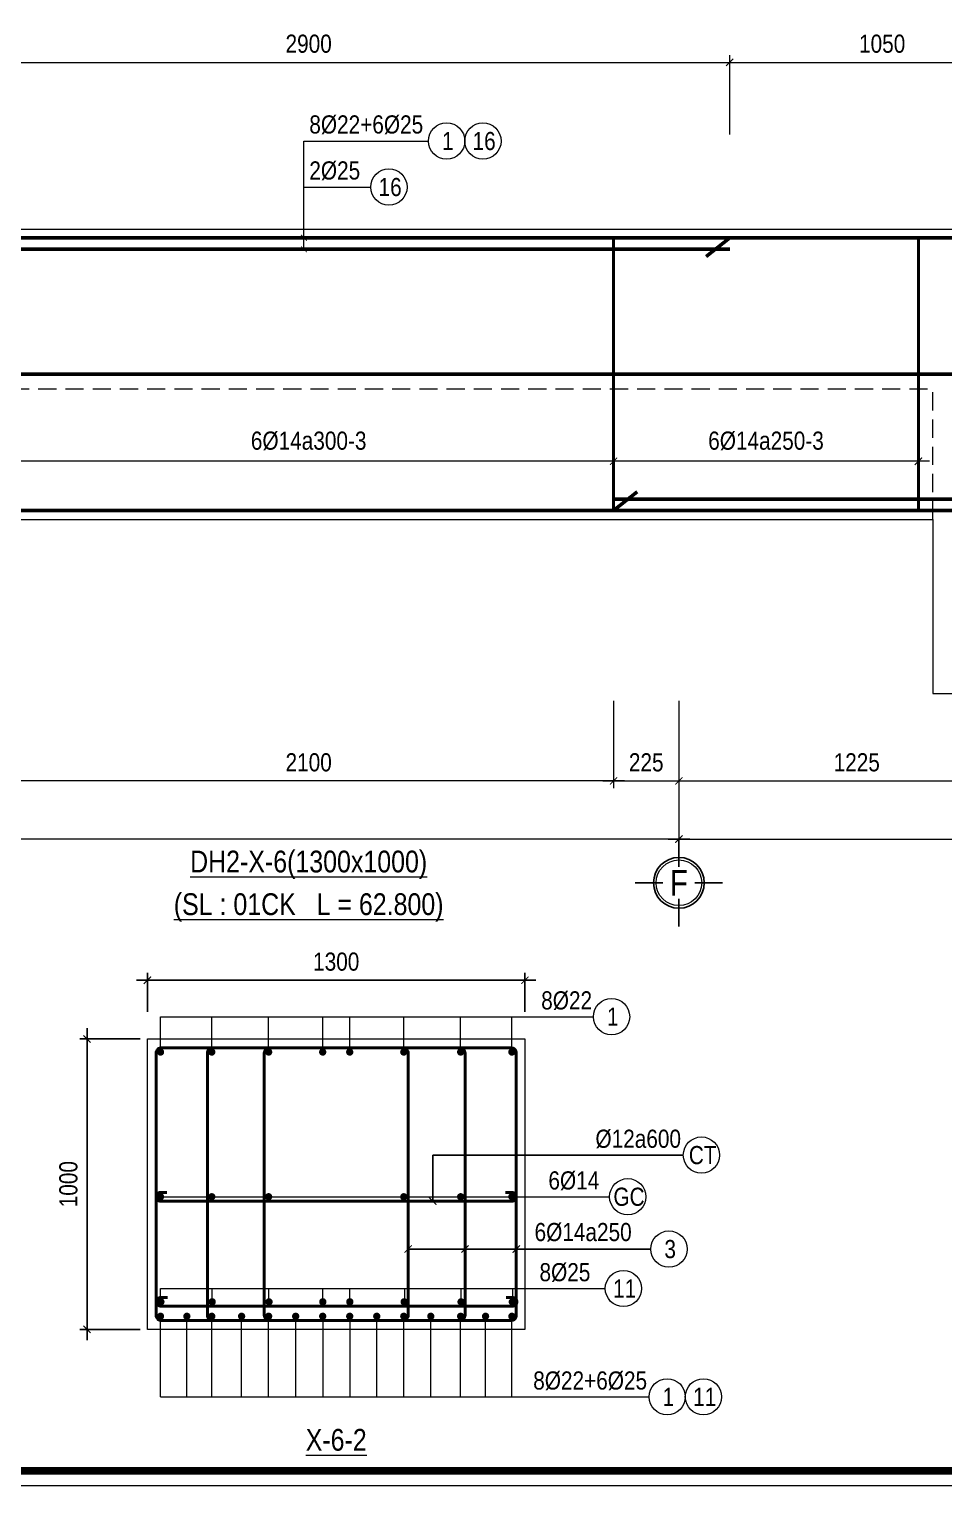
# Model space of a CAD drawing. Header units: millimetres. Extents: x 3014920 to 3563667, y -1638653 to -1356471.
# Drawn here: x 3111509 to 3114659, y -1600938 to -1595920 of the extents above; entities that cross this region are included whole.
import ezdxf
from ezdxf.enums import TextEntityAlignment as Align
from ezdxf.xclip import XClip

# ---------------------------------------------------------------- set-up
doc = ezdxf.new("R2010")
doc.units = ezdxf.units.MM
doc.header["$MEASUREMENT"] = 0
doc.header["$XCLIPFRAME"] = 0
doc.header["$PDMODE"] = 2
doc.linetypes.add('HIDDEN', pattern=[0.375, 0.25, -0.125])
doc.layers.get('0').update_dxf_attribs({"lineweight": 9})
doc.layers.get('Defpoints').update_dxf_attribs({"color": 10, "lineweight": 0})
for name, color, linetype, lineweight in [('2', 2, 'Continuous', 20), ('CDAI', 21, 'Continuous', 40), ('CTHEP', 50, 'Continuous', 50), ('DBAO', 90, 'Continuous', 13), ('DGIONG', 130, 'Continuous', 13), ('KTH', 154, 'Continuous', 9), ('Net khuat', 8, 'HIDDEN', 13), ('TEXT', 7, 'Continuous', 15)]:
    doc.layers.add(name, color=color, linetype=linetype, lineweight=lineweight)
doc.layers.add('8', color=8, linetype='Continuous')
doc.styles.add('HELVECONDENSE', font='VHELVCN_0.TTF')
doc.styles.add('Star-HelCon', font='VHELVCN_0.TTF')
doc.styles.add('TTP-HelCon', font='VHELVCN_0.TTF')
doc.styles.add('VNI-HELVE-CONDENSE', font='VHELVCN_0.TTF')
doc.dimstyles.new('kc-25', dxfattribs={"dimtxt": 62.5, "dimasz": 20, "dimexe": 20, "dimexo": 50, "dimgap": 25, "dimtad": 3, "dimdec": 0, "dimzin": 0, "dimdsep": 46, "dimtxsty": 'VNI-HELVE-CONDENSE', "dimblk": 'DIM', "dimcen": 2.5, "dimclrd": 256, "dimclre": 154, "dimclrt": 7, "dimaunit": 1, "dimadec": 0, "dimazin": 0, "dimtfac": 1, "dimtdec": 0, "dimtix": 1, "dimtmove": 0, "dimatfit": 3, "dimldrblk": 'DOT', "dimfxl": 1, "dimtolj": 1, "dimtzin": 0, "dimarcsym": 0})
doc.dimstyles.new('TTP-25', dxfattribs={"dimscale": 25, "dimtxt": 2.5, "dimasz": 1, "dimexe": 1, "dimexo": 1, "dimgap": 0.09, "dimtad": 0, "dimdec": 4, "dimrnd": 1, "dimzin": 9, "dimdsep": 46, "dimtxsty": 'TTP-HelCon', "dimblk": 'ARCHTICK', "dimcen": 0.09, "dimdle": 1.5, "dimclrd": 256, "dimclre": 256, "dimclrt": 7, "dimadec": 0, "dimazin": 0, "dimtfac": 1, "dimtdec": 4, "dimtmove": 0, "dimatfit": 3, "dimldrblk": 'ARCHTICK', "dimfxl": 1, "dimtvp": 1, "dimtolj": 1, "dimtzin": 0, "dimarcsym": 0})

# ---------------------------------------------------------------- blocks, each defined once
blk = doc.blocks.new('dau truc')
blk.add_circle((0, 0), 180)
at = {"layer": '8'}
for p, q in [((0, 127), (0, 345)), ((-127, 0), (-345, 0)), ((345, 0), (127, 0)), ((0, -345), (0, -127))]:
    blk.add_line(p, q, dxfattribs=at)
blk.add_circle((0, 0), 200, dxfattribs=at)
at = {"layer": 'TEXT', "style": 'HELVECONDENSE'}
blk.add_attdef('A', text='', height=233, dxfattribs=at).set_placement((0, 0), align=Align.MIDDLE)
blk = doc.blocks.new('_ArchTick')
at = {"color": 0, "linetype": 'ByBlock', "const_width": 0.15}
blk.add_lwpolyline([(-0.5, -0.5), (0.5, 0.5)], dxfattribs=at)
blk = doc.blocks.new('*D1247')
at = {"layer": 'Defpoints', "color": 0, "transparency": 16777216}
for p in [(48700, -775), (55100, -775), (48700, -1276)]:
    blk.add_point(p, dxfattribs=at)
at = {"layer": 'KTH', "lineweight": -2, "transparency": 16777216}
for p, q in [((48700, -800), (48700, -1301)), ((55100, -800), (55100, -1301)), ((55137.5, -1276), (48662.5, -1276))]:
    blk.add_line(p, q, dxfattribs=at)
at = {"layer": 'KTH', "lineweight": -2, "transparency": 16777216, "xscale": 25, "yscale": 25, "zscale": 25, "rotation": 180}
blk.add_blockref('_ArchTick', (48700, -1276), dxfattribs=at)
at = {"layer": 'KTH', "lineweight": -2, "transparency": 16777216, "xscale": 25, "yscale": 25, "zscale": 25}
blk.add_blockref('_ArchTick', (55100, -1276), dxfattribs=at)
at = {"layer": 'KTH', "color": 7, "transparency": 16777216, "insert": (51900, -1212.2), "char_height": 62.5, "attachment_point": 5, "style": 'TTP-HelCon'}
blk.add_mtext('\\A1;6400', dxfattribs=at)
blk = doc.blocks.new('*D1248')
at = {"layer": 'Defpoints', "color": 0, "transparency": 16777216}
for p in [(55100, -775), (62500, -775), (62500, -1276)]:
    blk.add_point(p, dxfattribs=at)
at = {"layer": 'KTH', "lineweight": -2, "transparency": 16777216}
for p, q in [((55100, -800), (55100, -1301)), ((62500, -800), (62500, -1301)), ((55062.5, -1276), (62537.5, -1276))]:
    blk.add_line(p, q, dxfattribs=at)
at = {"layer": 'KTH', "lineweight": -2, "transparency": 16777216, "xscale": 25, "yscale": 25, "zscale": 25, "rotation": 180}
blk.add_blockref('_ArchTick', (55100, -1276), dxfattribs=at)
at = {"layer": 'KTH', "lineweight": -2, "transparency": 16777216, "xscale": 25, "yscale": 25, "zscale": 25}
blk.add_blockref('_ArchTick', (62500, -1276), dxfattribs=at)
at = {"layer": 'KTH', "color": 7, "transparency": 16777216, "insert": (58800, -1212.2), "char_height": 62.5, "attachment_point": 5, "style": 'TTP-HelCon'}
blk.add_mtext('\\A1;7400', dxfattribs=at)
blk = doc.blocks.new('*D1275')
at = {"layer": 'Defpoints', "color": 0, "transparency": 16777216}
for p in [(55100, -775), (56325, -775), (56325, -1076)]:
    blk.add_point(p, dxfattribs=at)
at = {"layer": 'KTH', "lineweight": -2, "transparency": 16777216}
for p, q in [((55100, -800), (55100, -1101)), ((56325, -800), (56325, -1101)), ((55062.5, -1076), (56362.5, -1076))]:
    blk.add_line(p, q, dxfattribs=at)
at = {"layer": 'KTH', "lineweight": -2, "transparency": 16777216, "xscale": 25, "yscale": 25, "zscale": 25, "rotation": 180}
blk.add_blockref('_ArchTick', (55100, -1076), dxfattribs=at)
at = {"layer": 'KTH', "lineweight": -2, "transparency": 16777216, "xscale": 25, "yscale": 25, "zscale": 25}
blk.add_blockref('_ArchTick', (56325, -1076), dxfattribs=at)
at = {"layer": 'KTH', "color": 7, "transparency": 16777216, "insert": (55712.5, -1012.2), "char_height": 62.5, "attachment_point": 5, "style": 'TTP-HelCon'}
blk.add_mtext('\\A1;1225', dxfattribs=at)
blk = doc.blocks.new('*D1293')
at = {"layer": 'Defpoints', "color": 0, "transparency": 16777216}
for p in [(52775, 222.1), (54875, 222.1), (52775, 25)]:
    blk.add_point(p, dxfattribs=at)
at = {"layer": 'KTH', "lineweight": -2, "transparency": 16777216}
for p, q in [((52775, 197.1), (52775, 0)), ((54875, 197.1), (54875, 0)), ((54912.5, 25), (52737.5, 25))]:
    blk.add_line(p, q, dxfattribs=at)
at = {"layer": 'KTH', "lineweight": -2, "transparency": 16777216, "xscale": 25, "yscale": 25, "zscale": 25, "rotation": 180}
blk.add_blockref('_ArchTick', (52775, 25), dxfattribs=at)
at = {"layer": 'KTH', "lineweight": -2, "transparency": 16777216, "xscale": 25, "yscale": 25, "zscale": 25}
blk.add_blockref('_ArchTick', (54875, 25), dxfattribs=at)
at = {"layer": 'KTH', "color": 7, "transparency": 16777216, "insert": (53825, 94.9), "char_height": 62.5, "attachment_point": 5, "style": 'TTP-HelCon'}
blk.add_mtext('\\A1;6Þ14a300-3', dxfattribs=at)
blk = doc.blocks.new('*D1295')
at = {"layer": 'Defpoints', "color": 0, "transparency": 16777216}
for p in [(54875, 222.1), (55925, 222.1), (54875, 25)]:
    blk.add_point(p, dxfattribs=at)
at = {"layer": 'KTH', "lineweight": -2, "transparency": 16777216}
for p, q in [((54875, 197.1), (54875, 0)), ((55925, 197.1), (55925, 0)), ((55962.5, 25), (54837.5, 25))]:
    blk.add_line(p, q, dxfattribs=at)
at = {"layer": 'KTH', "lineweight": -2, "transparency": 16777216, "xscale": 25, "yscale": 25, "zscale": 25, "rotation": 180}
blk.add_blockref('_ArchTick', (54875, 25), dxfattribs=at)
at = {"layer": 'KTH', "lineweight": -2, "transparency": 16777216, "xscale": 25, "yscale": 25, "zscale": 25}
blk.add_blockref('_ArchTick', (55925, 25), dxfattribs=at)
at = {"layer": 'KTH', "color": 7, "transparency": 16777216, "insert": (55400, 94.9), "char_height": 62.5, "attachment_point": 5, "style": 'TTP-HelCon'}
blk.add_mtext('\\A1;6Þ14a250-3', dxfattribs=at)
blk = doc.blocks.new('*D1296')
at = {"layer": 'Defpoints', "color": 0, "transparency": 16777216}
for p in [(52775, -775), (54875, -775), (52775, -1076)]:
    blk.add_point(p, dxfattribs=at)
at = {"layer": 'KTH', "lineweight": -2, "transparency": 16777216}
for p, q in [((52775, -800), (52775, -1101)), ((54875, -800), (54875, -1101)), ((54912.5, -1076), (52737.5, -1076))]:
    blk.add_line(p, q, dxfattribs=at)
at = {"layer": 'KTH', "lineweight": -2, "transparency": 16777216, "xscale": 25, "yscale": 25, "zscale": 25, "rotation": 180}
blk.add_blockref('_ArchTick', (52775, -1076), dxfattribs=at)
at = {"layer": 'KTH', "lineweight": -2, "transparency": 16777216, "xscale": 25, "yscale": 25, "zscale": 25}
blk.add_blockref('_ArchTick', (54875, -1076), dxfattribs=at)
at = {"layer": 'KTH', "color": 7, "transparency": 16777216, "insert": (53825, -1012.2), "char_height": 62.5, "attachment_point": 5, "style": 'TTP-HelCon'}
blk.add_mtext('\\A1;2100', dxfattribs=at)
blk = doc.blocks.new('*D1297')
at = {"layer": 'Defpoints', "color": 0, "transparency": 16777216}
for p in [(54875, -775), (55100, -775), (55100, -1076)]:
    blk.add_point(p, dxfattribs=at)
at = {"layer": 'KTH', "lineweight": -2, "transparency": 16777216}
for p, q in [((54875, -800), (54875, -1101)), ((55100, -800), (55100, -1101)), ((54837.5, -1076), (55137.5, -1076))]:
    blk.add_line(p, q, dxfattribs=at)
at = {"layer": 'KTH', "lineweight": -2, "transparency": 16777216, "xscale": 25, "yscale": 25, "zscale": 25, "rotation": 180}
blk.add_blockref('_ArchTick', (54875, -1076), dxfattribs=at)
at = {"layer": 'KTH', "lineweight": -2, "transparency": 16777216, "xscale": 25, "yscale": 25, "zscale": 25}
blk.add_blockref('_ArchTick', (55100, -1076), dxfattribs=at)
at = {"layer": 'KTH', "color": 7, "transparency": 16777216, "insert": (54987.5, -1012.2), "char_height": 62.5, "attachment_point": 5, "style": 'TTP-HelCon'}
blk.add_mtext('\\A1;225', dxfattribs=at)
blk = doc.blocks.new('*D1306')
at = {"layer": 'Defpoints', "color": 0, "transparency": 16777216}
for p in [(55275, 1399), (52375, 1125), (55275, 1125)]:
    blk.add_point(p, dxfattribs=at)
at = {"layer": 'KTH', "lineweight": -2, "transparency": 16777216}
for p, q in [((52375, 1150), (52375, 1424)), ((55275, 1150), (55275, 1424)), ((52337.5, 1399), (55312.5, 1399))]:
    blk.add_line(p, q, dxfattribs=at)
at = {"layer": 'KTH', "lineweight": -2, "transparency": 16777216, "xscale": 25, "yscale": 25, "zscale": 25, "rotation": 180}
blk.add_blockref('_ArchTick', (52375, 1399), dxfattribs=at)
at = {"layer": 'KTH', "lineweight": -2, "transparency": 16777216, "xscale": 25, "yscale": 25, "zscale": 25}
blk.add_blockref('_ArchTick', (55275, 1399), dxfattribs=at)
at = {"layer": 'KTH', "color": 7, "transparency": 16777216, "insert": (53825, 1462.8), "char_height": 62.5, "attachment_point": 5, "style": 'TTP-HelCon'}
blk.add_mtext('\\A1;2900', dxfattribs=at)
blk = doc.blocks.new('*D1307')
at = {"layer": 'Defpoints', "color": 0, "transparency": 16777216}
for p in [(56325, 1399), (55275, 1125), (56325, 1125)]:
    blk.add_point(p, dxfattribs=at)
at = {"layer": 'KTH', "lineweight": -2, "transparency": 16777216}
for p, q in [((55275, 1150), (55275, 1424)), ((56325, 1150), (56325, 1424)), ((55237.5, 1399), (56362.5, 1399))]:
    blk.add_line(p, q, dxfattribs=at)
at = {"layer": 'KTH', "lineweight": -2, "transparency": 16777216, "xscale": 25, "yscale": 25, "zscale": 25, "rotation": 180}
blk.add_blockref('_ArchTick', (55275, 1399), dxfattribs=at)
at = {"layer": 'KTH', "lineweight": -2, "transparency": 16777216, "xscale": 25, "yscale": 25, "zscale": 25}
blk.add_blockref('_ArchTick', (56325, 1399), dxfattribs=at)
at = {"layer": 'KTH', "color": 7, "transparency": 16777216, "insert": (55800, 1462.8), "char_height": 62.5, "attachment_point": 5, "style": 'TTP-HelCon'}
blk.add_mtext('\\A1;1050', dxfattribs=at)
blk = doc.blocks.new('DIM')
h = blk.add_hatch(color=1)
h.paths.add_polyline_path([(0.49, 0.29, 1), (0.29, 0.49), (-0.19, 0), (0.19, 0)])
h.paths.add_polyline_path([(0.19, 0), (-0.19, 0), (-0.49, -0.29, 1), (-0.29, -0.49)])
at = {"color": 9}
for p, q in [((-0.19, 0), (-1.5, 0)), ((0.19, 0), (1.5, 0))]:
    blk.add_line(p, q, dxfattribs=at)
at = {"color": 1}
for p, q in [((-0.49, -0.29), (0.29, 0.49)), ((-0.29, -0.49), (0.49, 0.29)), ((-0.19, 0), (0.19, 0))]:
    blk.add_line(p, q, dxfattribs=at)
blk.add_arc((-0.39, -0.39), 0.138, 135, 315, dxfattribs=at)
blk = doc.blocks.new('*D180')
at = {"layer": 'Defpoints', "color": 0, "ltscale": 500, "transparency": 16777216}
for p in [(3111916, -1599398.5), (3111707.8, -1600398.5), (3111916, -1600398.5)]:
    blk.add_point(p, dxfattribs=at)
at = {"layer": 'KTH', "lineweight": -2, "ltscale": 500, "transparency": 16777216}
for p, q in [((3111707.8, -1599361), (3111707.8, -1600436)), ((3111891, -1599398.5), (3111682.8, -1599398.5)), ((3111891, -1600398.5), (3111682.8, -1600398.5))]:
    blk.add_line(p, q, dxfattribs=at)
at = {"layer": 'KTH', "lineweight": -2, "ltscale": 500, "transparency": 16777216, "xscale": 25, "yscale": 25, "zscale": 25}
for p, rotation in [((3111707.8, -1599398.5), 90), ((3111707.8, -1600398.5), 270)]:
    blk.add_blockref('_ArchTick', p, dxfattribs=dict(at, rotation=rotation))
at = {"layer": 'KTH', "color": 7, "ltscale": 500, "transparency": 16777216, "insert": (3111643.9, -1599898.5), "char_height": 62.5, "attachment_point": 5, "rotation": 90, "style": 'TTP-HelCon'}
blk.add_mtext('\\A1;1000', dxfattribs=at)
blk = doc.blocks.new('*D181')
at = {"layer": 'Defpoints', "color": 0, "ltscale": 500, "transparency": 16777216}
for p in [(3111916, -1599196.2), (3111916, -1599329.5), (3113216, -1599329.5)]:
    blk.add_point(p, dxfattribs=at)
at = {"layer": 'KTH', "lineweight": -2, "ltscale": 500, "transparency": 16777216}
for p, q in [((3111916, -1599304.5), (3111916, -1599171.2)), ((3113216, -1599304.5), (3113216, -1599171.2)), ((3113253.5, -1599196.2), (3111878.5, -1599196.2))]:
    blk.add_line(p, q, dxfattribs=at)
at = {"layer": 'KTH', "lineweight": -2, "ltscale": 500, "transparency": 16777216, "xscale": 25, "yscale": 25, "zscale": 25, "rotation": 180}
blk.add_blockref('_ArchTick', (3111916, -1599196.2), dxfattribs=at)
at = {"layer": 'KTH', "lineweight": -2, "ltscale": 500, "transparency": 16777216, "xscale": 25, "yscale": 25, "zscale": 25}
blk.add_blockref('_ArchTick', (3113216, -1599196.2), dxfattribs=at)
at = {"layer": 'KTH', "color": 7, "ltscale": 500, "transparency": 16777216, "insert": (3112566, -1599132.4), "char_height": 62.5, "attachment_point": 5, "style": 'TTP-HelCon'}
blk.add_mtext('\\A1;1300', dxfattribs=at)
blk = doc.blocks.new('CHG_XX_Khung ten')
blk.add_lwpolyline([(15, 579), (826, 579), (826, 15), (15, 15)], close=True)
at = {"color": 4, "linetype": 'Continuous', "const_width": 1}
blk.add_lwpolyline([(17, 577), (824, 577), (824, 17), (17, 17)], close=True, dxfattribs=at)
blk = doc.blocks.new('2X-6')
at = {"layer": 'CDAI'}
for points in [[(54874.99438, 795), (54874.99438, -145)], [(55924.99438, 795), (55924.99438, -145)]]:
    blk.add_lwpolyline(points, dxfattribs=at)
at = {"layer": 'CTHEP'}
for p, q in [((52375.00189, 755), (55274.99438, 755)), ((55193.56849, 730.4745), (55274.99438, 795)), ((62408.63368, 325.00001), (-295.8093, 325)), ((54956.42028, -80.4745), (54874.99438, -145))]:
    blk.add_line(p, q, dxfattribs=at)
for points in [[(-320.00014, 595.00141), (-320.00014, 795), (62463.59072, 795)], [(-320.00014, -145), (62469.99431, -144.99999), (62469.99431, -144.99999)], [(54874.99438, -105), (57975.00189, -105)]]:
    blk.add_lwpolyline(points, dxfattribs=at)
at = {"layer": 'DBAO', "linetype": 'Continuous'}
blk.add_line((51550.00181, 825), (56100.00181, 825), dxfattribs=at)
at = {"layer": 'DBAO', "linetype": 'Continuous', "flags": 128}
blk.add_lwpolyline([(51675.00188, -175), (55975.00189, -175)], dxfattribs=at)
at = {"layer": 'DBAO'}
blk.add_lwpolyline([(55975.00189, -175), (55975.00189, -775), (56675.00188, -775), (56675.00188, -175)], dxfattribs=at)
at = {"layer": 'DGIONG'}
for centre in [(54300.09251, 1128.00233), (54425.09251, 1128.00233), (54101.35751, 969.57783)]:
    blk.add_circle(centre, 62.5, dxfattribs=at)
at = {"layer": 'Net khuat', "ltscale": 250}
for p in [(51675.00188, 275), (55975.00189, -175)]:
    blk.add_line(p, (55975.00189, 275), dxfattribs=at)
at = {"layer": '2', "ltscale": 300}
ref = blk.add_blockref('dau truc', (55100.00181, -1426.86453), dxfattribs=dict(at, xscale=0.4367131292819977, yscale=0.4367131292819977, zscale=0.4367131292819977))
ref.add_attrib('A', 'F', dxfattribs={"layer": 'TEXT', "height": 87.5, "style": 'HELVECONDENSE'}).set_placement((55100.00181, -1426.86453), align=Align.MIDDLE)
at = {"layer": 'TEXT', "style": 'TTP-HelCon'}
for s, p in [('8Þ22+6Þ25', (53827.28464, 1153.85528, 0)), ('2Þ25', (53827.28464, 995.43078, 0))]:
    blk.add_text(s, height=62.5, dxfattribs=at).set_placement(p)
at = {"layer": 'TEXT', "style": 'Star-HelCon'}
for s, p in [('1', (54304.25918, 1128.00233)), ('16', (54429.25918, 1128.00233)), ('16', (54105.52418, 969.57783))]:
    blk.add_text(s, height=62.5, dxfattribs=at).set_placement(p, align=Align.MIDDLE)
at = {"layer": 'KTH'}
for base, p1, p2, picture, middle in [((55274.99438, 1399.00461), (52375.00189, 1125), (55274.99438, 1125), '*D1306', (53824.99814, 1462.83794)), ((56325.0019, 1399.00461), (55274.99438, 1125), (56325.0019, 1125), '*D1307', (55799.99814, 1462.83794)), ((52775.00189, -1076.04426), (54874.99438, -775), (52775.00189, -775), '*D1296', (53824.99814, -1012.21093)), ((62499.99431, -1276), (55100.00181, -775), (62499.99431, -775), '*D1248', (58799.99806, -1212.16666))]:
    dim = blk.add_linear_dim(base=base, p1=p1, p2=p2, angle=180, dimstyle='TTP-25', override={"dimtmove": 1}, dxfattribs=at)
    dim.commit()
    dim.dimension.update_dxf_attribs({"geometry": picture, "text_midpoint": middle})
for base, p1, p2, text, picture, middle in [((52775.00189, 25), (54874.99438, 222.13667), (52775.00189, 222.13667), '6Þ14a300-3', '*D1293', (53824.99814, 94.91667)), ((54874.99438, 25), (55924.99438, 222.13667), (54874.99438, 222.13667), '6Þ14a250-3', '*D1295', (55399.99438, 94.91667))]:
    dim = blk.add_linear_dim(base=base, p1=p1, p2=p2, angle=180, text=text, dimstyle='TTP-25', override={"dimtmove": 1}, dxfattribs=at)
    dim.commit()
    dim.dimension.update_dxf_attribs({"geometry": picture, "text_midpoint": middle})
for base, p1, p2, picture, middle in [((48700.00181, -1276), (55100.00181, -775), (48700.00181, -775), '*D1247', (51900.00181, -1212.16666)), ((55100.00181, -1076.04426), (54874.99438, -775), (55100.00181, -775), '*D1297', (54987.4981, -1012.21093)), ((56325.00188, -1076.04426), (55100.00181, -775), (56325.00188, -775), '*D1275', (55712.50185, -1012.21093))]:
    dim = blk.add_linear_dim(base=base, p1=p1, p2=p2, dimstyle='TTP-25', override={"dimtmove": 1}, dxfattribs=at)
    dim.commit()
    dim.dimension.update_dxf_attribs({"geometry": picture, "text_midpoint": middle})
at = {"layer": 'DGIONG'}
for points in [[(53808.77279, 755), (53808.77261, 1128.00233), (54237.59251, 1128.00233)], [(53808.77279, 795), (53808.77261, 969.57783), (54038.85751, 969.57783)]]:
    blk.add_leader(points, dimstyle='kc-25', override={"dimtad": 0, "dimldrblk": 'ArchTick', "dimfxl": 100, "dimarcsym": 1}, dxfattribs=at)

msp = doc.modelspace()

# ---------------------------------------------------------------- linework, layer by layer
at = {"layer": 'CDAI'}
for points in [[(3111964.76131, -1599428.48133), (3113167.26131, -1599428.48133, -0.4142135624), (3113186.01131, -1599447.23133), (3113186.01131, -1600349.73133, -0.4142135624), (3113167.26131, -1600368.48133), (3111964.76131, -1600368.48133, -0.4142135624), (3111946.01131, -1600349.73133), (3111946.01131, -1599447.23133, -0.4142135624)], [(3112141.18989, -1599428.48133), (3112990.83274, -1599428.48133, -0.4142135624), (3113009.58274, -1599447.23133), (3113009.58274, -1600349.73133, -0.4142135624), (3112990.83274, -1600368.48133), (3112141.18989, -1600368.48133, -0.4142135624), (3112122.43989, -1600349.73133), (3112122.43989, -1599447.23133, -0.4142135624)], [(3112337.06901, -1599428.48133), (3112794.95362, -1599428.48133, -0.4142135624), (3112813.70362, -1599447.23133), (3112813.70362, -1600349.73133, -0.4142135624), (3112794.95362, -1600368.48133), (3112337.06901, -1600368.48133, -0.4142135624), (3112318.31901, -1600349.73133), (3112318.31901, -1599447.23133, -0.4142135624)]]:
    msp.add_lwpolyline(points, format="xyb", close=True, dxfattribs=at)
for points in [[(3111982.93131, -1599926.81466), (3111961.01131, -1599926.81466, 0.4142135624), (3111946.01131, -1599941.81466, 0.4142135624), (3111961.01131, -1599956.81466), (3113171.01131, -1599956.81466, 0.4142135624), (3113186.01131, -1599941.81466, 0.4142135624), (3113171.01131, -1599926.81466), (3113149.09132, -1599926.81466)], [(3111984.70597, -1600288.41096), (3111962.78598, -1600288.41096, 0.4142135624), (3111947.78598, -1600303.41096, 0.4142135624), (3111962.78598, -1600318.41096), (3113172.78598, -1600318.41096, 0.4142135624), (3113187.78598, -1600303.41096, 0.4142135624), (3113172.78598, -1600288.41096), (3113150.86599, -1600288.41096)]]:
    msp.add_lwpolyline(points, format="xyb", dxfattribs=at)
at = {"layer": 'CTHEP', "const_width": 12.5}
for points in [[(3111954.76131, -1599443.48133, 1), (3111967.26131, -1599443.48133, 1)], [(3112131.18989, -1599443.48133, -1), (3112143.68989, -1599443.48133, -1)], [(3112327.06901, -1599443.48133, -1), (3112339.56901, -1599443.48133, -1)], [(3112525.72285, -1599443.48133, 1), (3112513.22285, -1599443.48133, 1)], [(3112606.29978, -1599443.48133, -1), (3112618.79978, -1599443.48133, -1)], [(3112792.45362, -1599443.48133, -1), (3112804.95362, -1599443.48133, -1)], [(3113000.83274, -1599443.48133, 1), (3112988.33274, -1599443.48133, 1)], [(3113164.76131, -1599443.48133, 1), (3113177.26131, -1599443.48133, 1)], [(3111954.76131, -1599941.81466, 1), (3111967.26131, -1599941.81466, 1)], [(3112131.18989, -1599941.81466, -1), (3112143.68989, -1599941.81466, -1)], [(3112327.06901, -1599941.81466, -1), (3112339.56901, -1599941.81466, -1)], [(3112792.45362, -1599941.81466, -1), (3112804.95362, -1599941.81466, -1)], [(3113000.83274, -1599941.81466, 1), (3112988.33274, -1599941.81466, 1)], [(3113164.76131, -1599941.81466, 1), (3113177.26131, -1599941.81466, 1)], [(3111956.12464, -1600303.78414, 1), (3111968.62464, -1600303.78414, 1)], [(3112132.55321, -1600303.78414, 1), (3112145.05321, -1600303.78414, 1)], [(3112328.43233, -1600303.78414, 1), (3112340.93233, -1600303.78414, 1)], [(3112526.09891, -1600303.78414, -1), (3112513.59891, -1600303.78414, -1)], [(3112606.67583, -1600303.78414, 1), (3112619.17583, -1600303.78414, 1)], [(3112793.81695, -1600303.78414, 1), (3112806.31695, -1600303.78414, 1)], [(3113002.19607, -1600303.78414, -1), (3112989.69607, -1600303.78414, -1)], [(3113166.12464, -1600303.78414, 1), (3113178.62464, -1600303.78414, 1)], [(3111954.76131, -1600353.48133, 1), (3111967.26131, -1600353.48133, 1)], [(3112045.4756, -1600353.48133, 1), (3112057.9756, -1600353.48133, 1)], [(3112131.18989, -1600353.48133, 1), (3112143.68989, -1600353.48133, 1)], [(3112233.99208, -1600353.48133, 1), (3112246.49208, -1600353.48133, 1)], [(3112327.06901, -1600353.48133, 1), (3112339.56901, -1600353.48133, 1)], [(3112420.14593, -1600353.48133, 1), (3112432.64593, -1600353.48133, 1)], [(3112525.72285, -1600353.48133, -1), (3112513.22285, -1600353.48133, -1)], [(3112606.29978, -1600353.48133, 1), (3112618.79978, -1600353.48133, 1)], [(3112699.3767, -1600353.48133, 1), (3112711.8767, -1600353.48133, 1)], [(3112792.45362, -1600353.48133, 1), (3112804.95362, -1600353.48133, 1)], [(3112898.03055, -1600353.48133, -1), (3112885.53055, -1600353.48133, -1)], [(3113000.83274, -1600353.48133, -1), (3112988.33274, -1600353.48133, -1)], [(3113086.54703, -1600353.48133, -1), (3113074.04703, -1600353.48133, -1)], [(3113164.76131, -1600353.48133, 1), (3113177.26131, -1600353.48133, 1)]]:
    msp.add_lwpolyline(points, format="xyb", close=True, dxfattribs=at)
at = {"layer": 'DBAO', "flags": 128}
for points in [[(3111916.01131, -1599398.48133), (3113216.01131, -1599398.48133)], [(3113216.01131, -1599398.48133), (3113216.01131, -1600398.48133), (3111916.01131, -1600398.48133), (3111916.01131, -1599398.48133)]]:
    msp.add_lwpolyline(points, dxfattribs=at)
at = {"layer": 'DGIONG'}
for p, q in [((3111961.01131, -1599443.48133), (3111961.01131, -1599321.73133)), ((3111961.01131, -1599321.73133), (3113451.60782, -1599321.73133)), ((3112137.43989, -1599443.48133), (3112137.43989, -1599321.73133)), ((3112333.31901, -1599443.48133), (3112333.31901, -1599321.73133)), ((3112519.47285, -1599443.48133), (3112519.47285, -1599321.73133)), ((3112612.54978, -1599443.48133), (3112612.54978, -1599321.73133)), ((3112798.70362, -1599443.48133), (3112798.70362, -1599321.73133)), ((3112994.58274, -1599443.48133), (3112994.58274, -1599321.73133)), ((3113171.01131, -1599443.48133), (3113171.01131, -1599321.73133)), ((3111961.01131, -1599941.81466), (3113507.57238, -1599941.81466)), ((3111961.12756, -1600257.86283), (3113492.51335, -1600257.86283)), ((3111961.12756, -1600303.78414), (3111961.12756, -1600257.86283)), ((3112138.67006, -1600303.78414), (3112138.67006, -1600257.86283)), ((3112333.69506, -1600303.78414), (3112333.69506, -1600257.86283)), ((3112519.84891, -1600303.78414), (3112519.84891, -1600257.86283)), ((3112612.92583, -1600303.78414), (3112612.92583, -1600257.86283)), ((3112802.11606, -1600303.78414), (3112802.11606, -1600257.86283)), ((3112995.75706, -1600303.78414), (3112995.75706, -1600257.86283)), ((3113173.96306, -1600303.78414), (3113173.96306, -1600257.86283)), ((3111961.01131, -1600630.88315), (3111961.01131, -1600353.48133)), ((3112051.7256, -1600630.88315), (3112051.7256, -1600353.48133)), ((3112137.43989, -1600630.88315), (3112137.43989, -1600353.48133)), ((3112240.24208, -1600630.88315), (3112240.24208, -1600353.48133)), ((3112333.31901, -1600630.88315), (3112333.31901, -1600353.48133)), ((3112426.39593, -1600630.88315), (3112426.39593, -1600353.48133)), ((3112519.47285, -1600353.48133), (3112519.47285, -1600630.88315)), ((3112612.54978, -1600353.48133), (3112612.54978, -1600630.88315)), ((3112705.6267, -1600630.88315), (3112705.6267, -1600353.48133)), ((3112798.70362, -1600630.88315), (3112798.70362, -1600353.48133)), ((3112891.78055, -1600630.88315), (3112891.78055, -1600353.48133)), ((3112994.58274, -1600630.88315), (3112994.58274, -1600353.48133)), ((3113080.29703, -1600630.88315), (3113080.29703, -1600353.48133)), ((3113171.01131, -1600630.88315), (3113171.01131, -1600353.48133)), ((3111961.01131, -1600630.88315), (3113643.27449, -1600630.88315))]:
    msp.add_line(p, q, dxfattribs=at)
for centre in [(3113514.10782, -1599321.73133), (3113823.86143, -1599798.25386), (3113570.07238, -1599941.81466), (3113711.93815, -1600121.99383), (3113555.01335, -1600257.86283), (3113705.77449, -1600630.88315), (3113830.77449, -1600630.88315)]:
    msp.add_circle(centre, 62.5, dxfattribs=at)

# ---------------------------------------------------------------- block references
at = {"layer": 'DBAO'}
ref = msp.add_blockref('2X-6', (3058646.11534, -1597433.7557), dxfattribs=at)
XClip(ref).set_block_clipping_path([(47785.81711381, -1679.7416241438), (63090.6771627329, 2032.9573523358)])

# ---------------------------------------------------------------- texts
at = {"layer": 'TEXT', "color": 6, "style": 'TTP-HelCon'}
for s, p in [('%%UDH2-X-6(1300x1000)', (3112471.11348, -1598824.77076)), ('%%U(SL : 01CK   L = 62.800)', (3112471.11348, -1598971.66536))]:
    msp.add_text(s, height=75, dxfattribs=at).set_placement(p, align=Align.CENTER)
at = {"layer": 'TEXT', "style": 'TTP-HelCon'}
for s, p in [('8Þ22', (3113271.96965, -1599296.73133)), ('Þ12a600', (3113458.776, -1599773.25386)), ('6Þ14', (3113296.73711, -1599916.81466)), ('6Þ14a250', (3113249.11485, -1600094.58833)), ('8Þ25', (3113266.13408, -1600232.86283)), ('8Þ22+6Þ25', (3113244.46965, -1600605.88315))]:
    msp.add_text(s, height=62.5, dxfattribs=at).set_placement(p)
at = {"layer": 'TEXT', "style": 'Star-HelCon'}
for s, p in [('1', (3113518.27449, -1599321.73133)), ('CT', (3113828.02809, -1599798.25386)), ('GC', (3113574.23904, -1599941.81466)), ('3', (3113716.10482, -1600121.99383)), ('11', (3113559.18002, -1600257.86283)), ('1', (3113709.94116, -1600630.88315)), ('11', (3113834.94116, -1600630.88315))]:
    msp.add_text(s, height=62.5, dxfattribs=at).set_placement(p, align=Align.MIDDLE)
at = {"layer": 'TEXT', "style": 'TTP-HelCon'}
msp.add_text('%%UX-6-2', height=75, dxfattribs=at).set_placement((3112566.01131, -1600816.46931), align=Align.CENTER)

# ---------------------------------------------------------------- dimensions: what is measured, and where the dimension line sits
at = {"layer": 'KTH', "ltscale": 500}
dim = msp.add_linear_dim(base=(3111916.01131, -1599196.23133), p1=(3113216.01131, -1599329.46938), p2=(3111916.01131, -1599329.46938), dimstyle='TTP-25', dxfattribs=at)
dim.commit()
dim.dimension.update_dxf_attribs({"geometry": '*D181', "text_midpoint": (3112566.01131, -1599132.398)})
dim = msp.add_linear_dim(base=(3111707.77367, -1600398.48133), p1=(3111916.01131, -1599398.48133), p2=(3111916.01131, -1600398.48133), angle=90, dimstyle='TTP-25', dxfattribs=at)
dim.commit()
dim.dimension.update_dxf_attribs({"geometry": '*D180', "text_midpoint": (3111643.94034, -1599898.48133)})

# ---------------------------------------------------------------- leaders
at = {"layer": 'DGIONG'}
for points in [[(3112898.69549, -1599956.81466), (3112898.69549, -1599798.25386), (3113761.36143, -1599798.25386)], [(3112813.70362, -1600121.99383), (3113649.43815, -1600121.99383)], [(3113009.58274, -1600121.99383), (3113649.43815, -1600121.99383)], [(3113186.01131, -1600121.99383), (3113649.43815, -1600121.99383)]]:
    msp.add_leader(points, dimstyle='TTP-25', dxfattribs=at)

# ---------------------------------------------------------------- next in the draw order: block references
at = {"color": 5, "xscale": 25.92478421704392, "yscale": 25.92478421704392, "zscale": 25.92478421704392}
msp.add_blockref('CHG_XX_Khung ten', (3105809.60146, -1601326.46106), dxfattribs=at)

doc.saveas('drawing.dxf')
